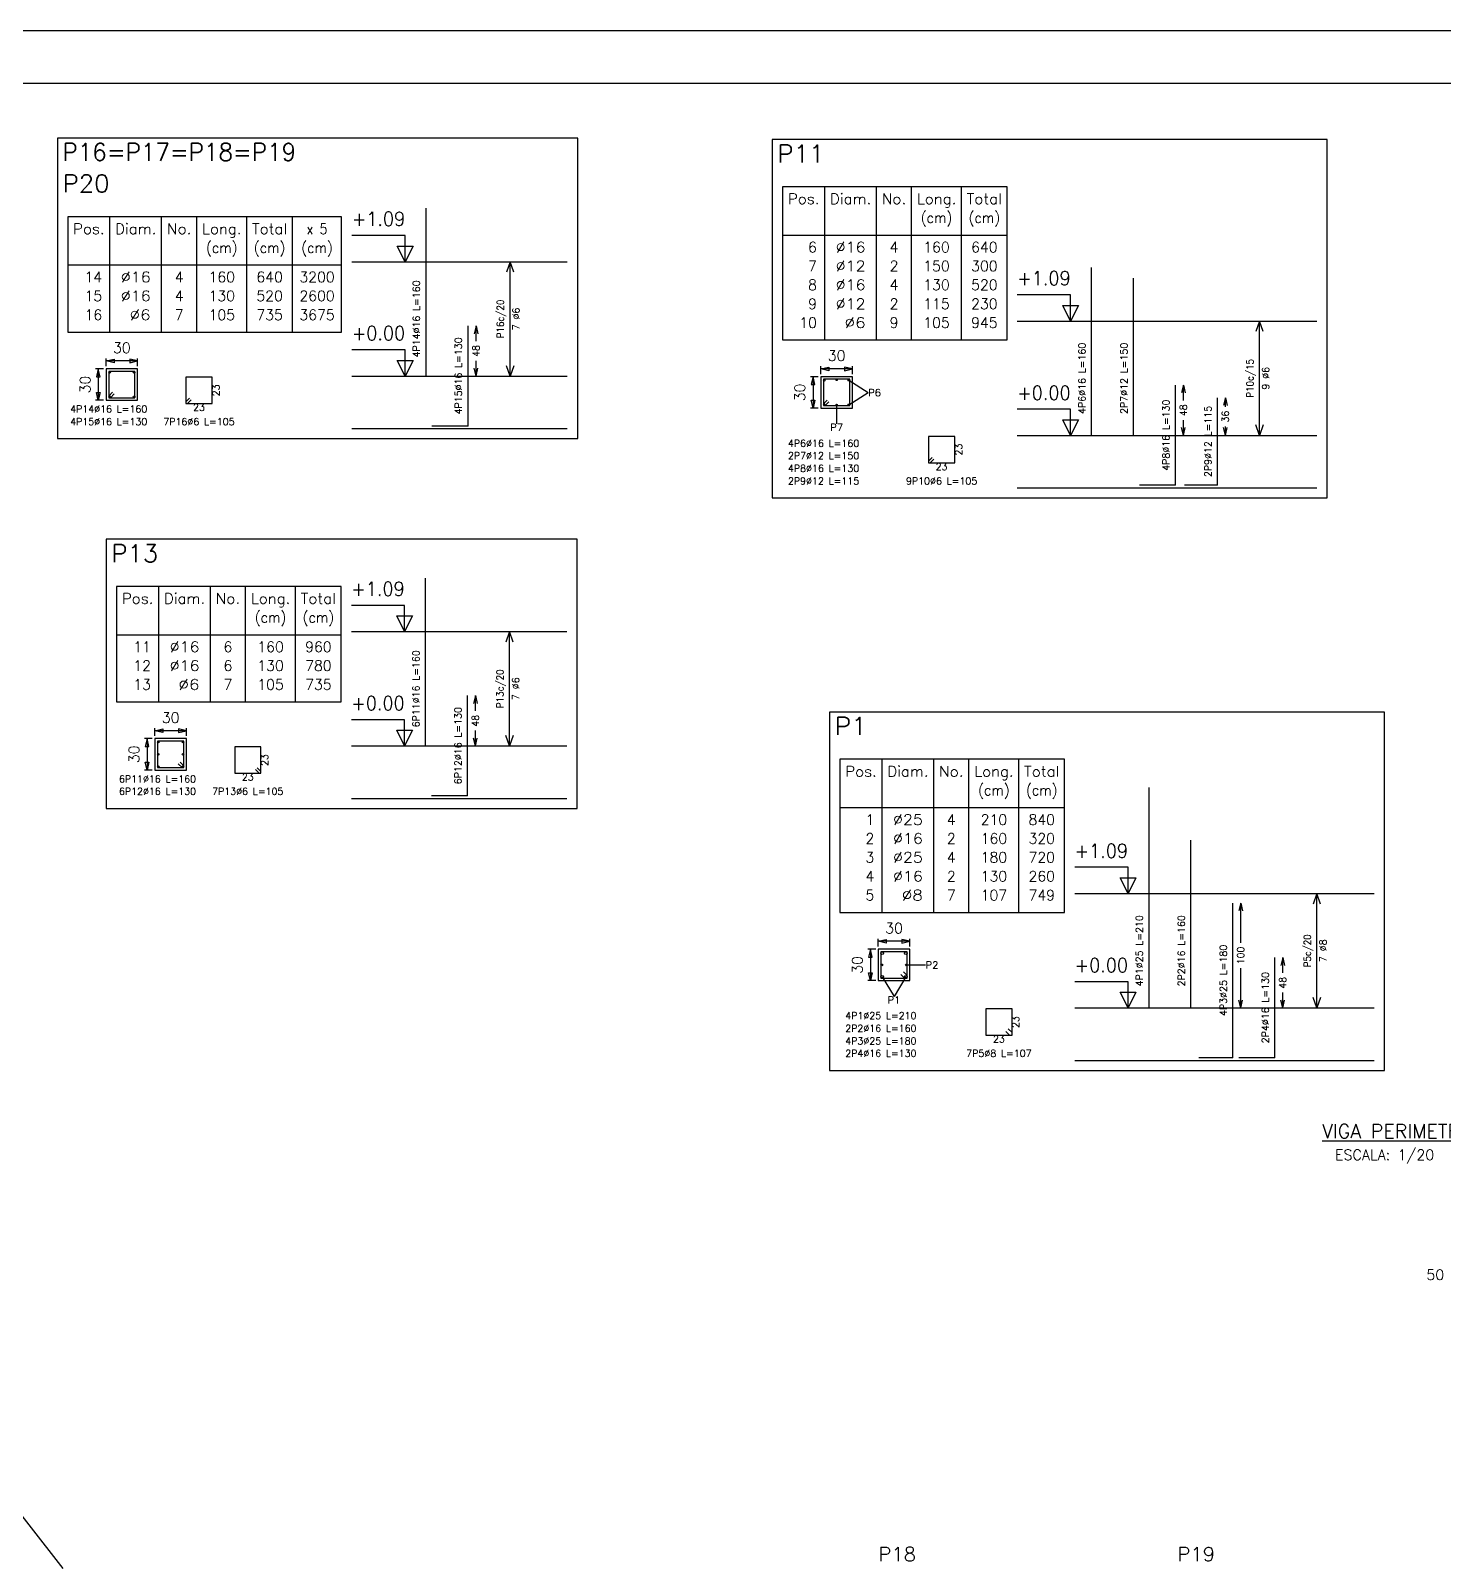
# Model space of a CAD drawing. Header units: millimetres. Extents: x 769 to 811, y 350.8 to 380.5.
# Drawn here: x 787.99 to 801.46, y 365.88 to 380.48 of the extents above; entities that cross this region are included whole.
import ezdxf
from ezdxf.enums import TextEntityAlignment as Align

# ---------------------------------------------------------------- set-up
doc = ezdxf.new("R2010")
doc.units = ezdxf.units.MM
doc.linetypes.add('CYPELINEA', pattern=[0])
for name, color, linetype in [('015', 1, 'Continuous'), ('06', 6, 'Continuous'), ('ARB_LONG_INF', 3, 'CYPELINEA'), ('ARM_LONGITUDINAL', 3, 'CYPELINEA'), ('ARM_TRANSVERSAL', 2, 'CYPELINEA'), ('LONG_BARRAS', 3, 'CYPELINEA'), ('LONG_ESTRIBOS', 2, 'CYPELINEA'), ('LONG_FORJADO', 1, 'CYPELINEA'), ('LONG_INDNIVEL', 4, 'CYPELINEA'), ('LONG_NIVEL', 4, 'CYPELINEA'), ('LONG_TEXTOS', 5, 'CYPELINEA'), ('PILAR_REF', 3, 'CYPELINEA'), ('REF_REFERENCIAS', 7, 'CYPELINEA'), ('SEC_BARRAS', 3, 'CYPELINEA'), ('SEC_COTAS', 4, 'CYPELINEA'), ('SEC_DIM_PILAR', 4, 'CYPELINEA'), ('SEC_DIM_VIGA', 3, 'CYPELINEA'), ('SEC_ESTRIBO', 2, 'CYPELINEA'), ('SEC_SECCION', 1, 'CYPELINEA'), ('TABLAS', 1, 'CYPELINEA'), ('VIGAS', 5, 'CYPELINEA')]:
    doc.layers.add(name, color=color, linetype=linetype)
doc.styles.get("Standard").update_dxf_attribs({"font": 'romans.shx'})

# ---------------------------------------------------------------- blocks, each defined once
blk = doc.blocks.new('A1H')
at = {"layer": '015'}
blk.add_lwpolyline([(-831, -10), (-831, 584), (10, 584), (10, -10)], close=True, dxfattribs=at)
at = {"layer": '06'}
blk.add_lwpolyline([(-806, 0), (-806, 574), (0, 574), (0, 0)], close=True, dxfattribs=at)

msp = doc.modelspace()

# ---------------------------------------------------------------- linework, layer by layer
at = {"layer": 'ARM_LONGITUDINAL'}
for p, q in [((795.791, 377.153), (795.974, 377.036)), ((795.791, 376.919), (795.974, 377.036)), ((795.674, 376.919), (795.674, 376.736)), ((796.333, 371.58), (796.521, 371.58)), ((796.108, 371.467), (796.221, 371.28)), ((796.333, 371.467), (796.221, 371.28))]:
    msp.add_line(p, q, dxfattribs=at)
at = {"layer": 'LONG_BARRAS'}
for p, q in [((791.762, 377.191), (791.762, 378.791)), ((798.104, 376.626), (798.104, 378.226)), ((798.504, 376.626), (798.504, 378.126)), ((792.162, 376.716), (792.162, 377.671)), ((798.904, 376.151), (798.904, 377.106)), ((799.304, 376.151), (799.304, 376.986)), ((792.162, 376.716), (791.817, 376.716)), ((798.904, 376.151), (798.559, 376.151)), ((799.304, 376.151), (798.989, 376.151)), ((791.757, 373.667), (791.757, 375.267)), ((792.157, 373.192), (792.157, 374.147)), ((798.651, 371.17), (798.651, 373.27)), ((792.157, 373.192), (791.812, 373.192)), ((799.051, 371.17), (799.051, 372.77)), ((799.451, 370.695), (799.451, 372.17)), ((799.851, 370.695), (799.851, 371.65)), ((799.451, 370.695), (799.126, 370.695)), ((799.851, 370.695), (799.506, 370.695))]:
    msp.add_line(p, q, dxfattribs=at)
at = {"layer": 'LONG_ESTRIBOS'}
for p, q in [((792.562, 378.281), (792.527, 378.181)), ((792.562, 377.191), (792.562, 378.281)), ((792.597, 378.181), (792.562, 378.281)), ((799.704, 377.716), (799.669, 377.616)), ((799.704, 376.626), (799.704, 377.716)), ((799.739, 377.616), (799.704, 377.716)), ((792.562, 377.191), (792.527, 377.291)), ((792.597, 377.291), (792.562, 377.191)), ((799.704, 376.626), (799.669, 376.726)), ((799.739, 376.726), (799.704, 376.626)), ((792.557, 374.757), (792.522, 374.657)), ((792.557, 373.667), (792.557, 374.757)), ((792.592, 374.657), (792.557, 374.757)), ((792.557, 373.667), (792.522, 373.767)), ((792.592, 373.767), (792.557, 373.667)), ((800.251, 372.26), (800.216, 372.16)), ((800.251, 371.17), (800.251, 372.26)), ((800.286, 372.16), (800.251, 372.26)), ((800.251, 371.17), (800.216, 371.27)), ((800.286, 371.27), (800.251, 371.17))]:
    msp.add_line(p, q, dxfattribs=at)
at = {"layer": 'LONG_FORJADO'}
for p, q in [((791.054, 378.281), (793.107, 378.281)), ((797.396, 377.716), (800.249, 377.716)), ((791.054, 377.191), (793.107, 377.191)), ((791.054, 376.691), (793.107, 376.691)), ((797.396, 376.626), (800.249, 376.626)), ((797.396, 376.126), (800.249, 376.126)), ((791.049, 374.757), (793.102, 374.757)), ((791.049, 373.667), (793.102, 373.667)), ((791.049, 373.167), (793.102, 373.167)), ((797.943, 372.26), (800.796, 372.26)), ((797.943, 371.17), (800.796, 371.17)), ((797.943, 370.67), (800.796, 370.67))]:
    msp.add_line(p, q, dxfattribs=at)
at = {"layer": 'LONG_INDNIVEL'}
for p, q in [((791.562, 378.531), (791.054, 378.531)), ((791.562, 378.281), (791.562, 378.531)), ((791.487, 378.431), (791.637, 378.431)), ((791.562, 378.281), (791.487, 378.431)), ((791.637, 378.431), (791.562, 378.281)), ((797.904, 377.966), (797.396, 377.966)), ((797.904, 377.716), (797.904, 377.966)), ((797.829, 377.866), (797.979, 377.866)), ((797.904, 377.716), (797.829, 377.866)), ((797.979, 377.866), (797.904, 377.716)), ((791.562, 377.441), (791.054, 377.441)), ((791.562, 377.191), (791.487, 377.341)), ((791.487, 377.341), (791.637, 377.341)), ((791.562, 377.191), (791.562, 377.441)), ((791.637, 377.341), (791.562, 377.191)), ((797.904, 376.876), (797.396, 376.876)), ((797.829, 376.776), (797.979, 376.776)), ((797.904, 376.626), (797.829, 376.776)), ((797.904, 376.626), (797.904, 376.876)), ((797.979, 376.776), (797.904, 376.626)), ((791.557, 375.007), (791.049, 375.007)), ((791.557, 374.757), (791.557, 375.007)), ((791.482, 374.907), (791.632, 374.907)), ((791.557, 374.757), (791.482, 374.907)), ((791.632, 374.907), (791.557, 374.757)), ((791.557, 373.917), (791.049, 373.917)), ((791.557, 373.667), (791.482, 373.817)), ((791.482, 373.817), (791.632, 373.817)), ((791.557, 373.667), (791.557, 373.917)), ((791.632, 373.817), (791.557, 373.667)), ((798.451, 372.51), (797.943, 372.51)), ((798.451, 372.26), (798.451, 372.51)), ((798.376, 372.41), (798.526, 372.41)), ((798.451, 372.26), (798.376, 372.41)), ((798.526, 372.41), (798.451, 372.26)), ((798.451, 371.42), (797.943, 371.42)), ((798.451, 371.17), (798.451, 371.42)), ((798.376, 371.32), (798.526, 371.32)), ((798.451, 371.17), (798.376, 371.32)), ((798.526, 371.32), (798.451, 371.17))]:
    msp.add_line(p, q, dxfattribs=at)
at = {"layer": 'LONG_TEXTOS'}
for p, q in [((792.237, 377.671), (792.219, 377.596)), ((792.237, 377.525), (792.237, 377.671)), ((792.237, 377.671), (792.254, 377.596)), ((792.237, 377.191), (792.237, 377.338)), ((792.237, 377.191), (792.219, 377.266)), ((792.237, 377.191), (792.254, 377.266)), ((798.979, 377.106), (798.962, 377.031)), ((798.979, 376.959), (798.979, 377.106)), ((798.979, 377.106), (798.997, 377.031)), ((799.379, 376.986), (799.362, 376.911)), ((799.379, 376.899), (799.379, 376.986)), ((799.379, 376.986), (799.397, 376.911)), ((798.979, 376.626), (798.979, 376.772)), ((798.979, 376.626), (798.962, 376.701)), ((798.979, 376.626), (798.997, 376.701)), ((799.379, 376.626), (799.362, 376.701)), ((799.379, 376.626), (799.379, 376.712)), ((799.379, 376.626), (799.397, 376.701)), ((792.232, 374.147), (792.214, 374.072)), ((792.232, 374), (792.232, 374.147)), ((792.232, 374.147), (792.249, 374.072)), ((792.232, 373.667), (792.232, 373.813)), ((792.232, 373.667), (792.214, 373.742)), ((792.232, 373.667), (792.249, 373.742)), ((799.526, 372.17), (799.508, 372.095)), ((799.526, 371.791), (799.526, 372.17)), ((799.526, 372.17), (799.543, 372.095)), ((799.926, 371.65), (799.908, 371.575)), ((799.926, 371.503), (799.926, 371.65)), ((799.926, 371.65), (799.943, 371.575)), ((799.526, 371.17), (799.526, 371.548)), ((799.526, 371.17), (799.508, 371.245)), ((799.526, 371.17), (799.543, 371.245)), ((799.926, 371.17), (799.908, 371.245)), ((799.926, 371.17), (799.926, 371.316)), ((799.926, 371.17), (799.943, 371.245))]:
    msp.add_line(p, q, dxfattribs=at)
at = {"layer": 'REF_REFERENCIAS'}
for p, q in [((793.207, 379.461), (788.247, 379.461)), ((788.247, 379.461), (788.247, 376.596)), ((793.207, 376.596), (793.207, 379.461)), ((795.059, 379.446), (795.059, 376.031)), ((800.349, 379.446), (795.059, 379.446)), ((800.349, 376.031), (800.349, 379.446)), ((788.247, 376.596), (793.207, 376.596)), ((795.059, 376.031), (800.349, 376.031)), ((793.202, 375.637), (788.712, 375.637)), ((788.712, 375.637), (788.712, 373.072)), ((793.202, 373.072), (793.202, 375.637)), ((800.896, 373.99), (795.606, 373.99)), ((795.606, 373.99), (795.606, 370.575)), ((800.896, 370.575), (800.896, 373.99)), ((788.712, 373.072), (793.202, 373.072)), ((795.606, 370.575), (800.896, 370.575))]:
    msp.add_line(p, q, dxfattribs=at)
at = {"layer": 'SEC_BARRAS'}
for centre, radius in [((788.745, 377.228), 0.008), ((788.979, 377.228), 0.008), ((795.557, 377.153), 0.008), ((795.674, 377.155), 0.006), ((795.791, 377.153), 0.008), ((788.745, 376.994), 0.008), ((788.979, 376.994), 0.008), ((795.557, 376.919), 0.008), ((795.674, 376.917), 0.006), ((795.791, 376.919), 0.008), ((789.21, 373.704), 0.008), ((789.444, 373.704), 0.008), ((789.21, 373.587), 0.008), ((789.444, 373.587), 0.008), ((789.21, 373.47), 0.008), ((789.444, 373.47), 0.008), ((796.108, 371.692), 0.0125), ((796.333, 371.692), 0.0125), ((796.104, 371.58), 0.008), ((796.108, 371.467), 0.0125), ((796.333, 371.467), 0.0125), ((796.338, 371.58), 0.008)]:
    msp.add_circle(centre, radius, dxfattribs=at)
at = {"layer": 'SEC_COTAS'}
for p, q in [((788.712, 377.286), (788.712, 377.361)), ((788.712, 377.336), (788.787, 377.354)), ((788.787, 377.319), (788.712, 377.336)), ((789.012, 377.336), (788.712, 377.336)), ((788.787, 377.354), (788.787, 377.319)), ((788.937, 377.354), (788.937, 377.319)), ((789.012, 377.336), (788.937, 377.354)), ((788.937, 377.319), (789.012, 377.336)), ((789.012, 377.286), (789.012, 377.361)), ((788.687, 377.261), (788.612, 377.261)), ((788.637, 377.261), (788.619, 377.186)), ((788.619, 377.186), (788.654, 377.186)), ((788.654, 377.186), (788.637, 377.261)), ((788.637, 377.261), (788.637, 376.961)), ((795.499, 377.186), (795.424, 377.186)), ((795.449, 377.186), (795.432, 377.111)), ((795.467, 377.111), (795.449, 377.186)), ((795.449, 377.186), (795.449, 376.886)), ((795.524, 377.211), (795.524, 377.286)), ((795.524, 377.261), (795.599, 377.278)), ((795.599, 377.243), (795.524, 377.261)), ((795.824, 377.261), (795.524, 377.261)), ((795.599, 377.278), (795.599, 377.243)), ((795.749, 377.278), (795.749, 377.243)), ((795.824, 377.261), (795.749, 377.278)), ((795.749, 377.243), (795.824, 377.261)), ((795.824, 377.211), (795.824, 377.286)), ((788.619, 377.036), (788.654, 377.036)), ((788.637, 376.961), (788.619, 377.036)), ((788.654, 377.036), (788.637, 376.961)), ((795.432, 377.111), (795.467, 377.111)), ((788.687, 376.961), (788.612, 376.961)), ((795.499, 376.886), (795.424, 376.886)), ((795.432, 376.961), (795.467, 376.961)), ((795.449, 376.886), (795.432, 376.961)), ((795.467, 376.961), (795.449, 376.886)), ((789.177, 373.762), (789.177, 373.837)), ((789.177, 373.812), (789.252, 373.829)), ((789.252, 373.794), (789.177, 373.812)), ((789.477, 373.812), (789.177, 373.812)), ((789.252, 373.829), (789.252, 373.794)), ((789.402, 373.829), (789.402, 373.794)), ((789.477, 373.812), (789.402, 373.829)), ((789.402, 373.794), (789.477, 373.812)), ((789.477, 373.762), (789.477, 373.837)), ((789.152, 373.737), (789.077, 373.737)), ((789.102, 373.737), (789.084, 373.662)), ((789.119, 373.662), (789.102, 373.737)), ((789.102, 373.737), (789.102, 373.437)), ((789.084, 373.662), (789.119, 373.662)), ((789.152, 373.437), (789.077, 373.437)), ((789.084, 373.512), (789.119, 373.512)), ((789.102, 373.437), (789.084, 373.512)), ((789.119, 373.512), (789.102, 373.437)), ((796.071, 371.755), (796.071, 371.83)), ((796.071, 371.805), (796.146, 371.822)), ((796.146, 371.787), (796.071, 371.805)), ((796.371, 371.805), (796.071, 371.805)), ((796.146, 371.822), (796.146, 371.787)), ((796.296, 371.822), (796.296, 371.787)), ((796.371, 371.805), (796.296, 371.822)), ((796.296, 371.787), (796.371, 371.805)), ((796.371, 371.755), (796.371, 371.83)), ((796.046, 371.73), (795.971, 371.73)), ((795.996, 371.73), (795.978, 371.655)), ((795.978, 371.655), (796.013, 371.655)), ((796.013, 371.655), (795.996, 371.73)), ((795.996, 371.73), (795.996, 371.43)), ((795.978, 371.505), (796.013, 371.505)), ((795.996, 371.43), (795.978, 371.505)), ((796.013, 371.505), (795.996, 371.43)), ((796.046, 371.43), (795.971, 371.43))]:
    msp.add_line(p, q, dxfattribs=at)
at = {"layer": 'SEC_ESTRIBO'}
for p, q in [((788.737, 377.236), (788.737, 376.986)), ((788.987, 377.236), (788.737, 377.236)), ((788.987, 376.986), (788.987, 377.236)), ((789.722, 377.181), (789.472, 377.181)), ((789.472, 377.181), (789.472, 376.931)), ((789.722, 376.931), (789.722, 377.181)), ((788.737, 377.002), (788.772, 377.038)), ((795.549, 377.161), (795.549, 376.911)), ((795.799, 377.161), (795.549, 377.161)), ((795.799, 376.911), (795.799, 377.161)), ((788.737, 376.986), (788.987, 376.986)), ((788.753, 376.986), (788.788, 377.022)), ((789.472, 376.947), (789.507, 376.983)), ((789.472, 376.931), (789.722, 376.931)), ((789.488, 376.931), (789.523, 376.967)), ((795.549, 376.927), (795.585, 376.962)), ((795.549, 376.911), (795.799, 376.911)), ((795.565, 376.911), (795.601, 376.946)), ((796.549, 376.616), (796.549, 376.366)), ((796.799, 376.616), (796.549, 376.616)), ((796.799, 376.366), (796.799, 376.616)), ((796.549, 376.382), (796.585, 376.417)), ((796.549, 376.366), (796.799, 376.366)), ((796.565, 376.366), (796.601, 376.401)), ((789.202, 373.712), (789.202, 373.462)), ((789.452, 373.712), (789.202, 373.712)), ((789.452, 373.462), (789.452, 373.712)), ((790.187, 373.657), (789.937, 373.657)), ((789.937, 373.657), (789.937, 373.407)), ((790.187, 373.407), (790.187, 373.657)), ((789.202, 373.462), (789.452, 373.462)), ((789.436, 373.462), (789.4, 373.497)), ((789.452, 373.478), (789.416, 373.513)), ((789.937, 373.407), (790.187, 373.407)), ((790.171, 373.407), (790.135, 373.442)), ((790.187, 373.423), (790.151, 373.458)), ((796.096, 371.705), (796.096, 371.455)), ((796.346, 371.705), (796.096, 371.705)), ((796.346, 371.455), (796.346, 371.705)), ((796.321, 371.455), (796.285, 371.49)), ((796.346, 371.48), (796.31, 371.515)), ((796.096, 371.455), (796.346, 371.455)), ((797.096, 371.16), (797.096, 370.91)), ((797.346, 371.16), (797.096, 371.16)), ((797.346, 370.91), (797.346, 371.16)), ((797.096, 370.91), (797.346, 370.91)), ((797.321, 370.91), (797.285, 370.945)), ((797.346, 370.935), (797.31, 370.97))]:
    msp.add_line(p, q, dxfattribs=at)
at = {"layer": 'SEC_SECCION'}
for p, q in [((788.712, 377.261), (788.712, 376.961)), ((789.012, 377.261), (788.712, 377.261)), ((789.012, 376.961), (789.012, 377.261)), ((795.524, 377.186), (795.524, 376.886)), ((795.824, 377.186), (795.524, 377.186)), ((795.824, 376.886), (795.824, 377.186)), ((788.712, 376.961), (789.012, 376.961)), ((795.524, 376.886), (795.824, 376.886)), ((789.177, 373.737), (789.177, 373.437)), ((789.477, 373.737), (789.177, 373.737)), ((789.477, 373.437), (789.477, 373.737)), ((789.177, 373.437), (789.477, 373.437)), ((796.071, 371.73), (796.071, 371.43)), ((796.371, 371.73), (796.071, 371.73)), ((796.371, 371.43), (796.371, 371.73)), ((796.071, 371.43), (796.371, 371.43))]:
    msp.add_line(p, q, dxfattribs=at)
at = {"layer": 'TABLAS'}
for p, q in [((797.3, 378.996), (795.159, 378.996)), ((795.159, 378.996), (795.159, 377.536)), ((795.561, 377.536), (795.561, 378.996)), ((796.054, 377.536), (796.054, 378.996)), ((796.388, 377.536), (796.388, 378.996)), ((796.864, 377.536), (796.864, 378.996)), ((797.3, 377.536), (797.3, 378.996)), ((790.955, 378.711), (788.347, 378.711)), ((788.347, 378.711), (788.347, 377.611)), ((788.748, 377.611), (788.748, 378.711)), ((789.241, 377.611), (789.241, 378.711)), ((789.575, 377.611), (789.575, 378.711)), ((790.052, 377.611), (790.052, 378.711)), ((790.488, 377.611), (790.488, 378.711)), ((790.955, 377.611), (790.955, 378.711)), ((795.159, 378.536), (797.3, 378.536)), ((788.347, 378.251), (790.955, 378.251)), ((788.347, 377.611), (790.955, 377.611)), ((795.159, 377.536), (797.3, 377.536)), ((790.953, 375.187), (788.812, 375.187)), ((788.812, 375.187), (788.812, 374.087)), ((789.213, 374.087), (789.213, 375.187)), ((789.706, 374.087), (789.706, 375.187)), ((790.04, 374.087), (790.04, 375.187)), ((790.517, 374.087), (790.517, 375.187)), ((790.953, 374.087), (790.953, 375.187)), ((788.812, 374.727), (790.953, 374.727)), ((788.812, 374.087), (790.953, 374.087)), ((797.847, 373.54), (795.706, 373.54)), ((795.706, 373.54), (795.706, 372.08)), ((796.107, 372.08), (796.107, 373.54)), ((796.6, 372.08), (796.6, 373.54)), ((796.934, 372.08), (796.934, 373.54)), ((797.411, 372.08), (797.411, 373.54)), ((797.847, 372.08), (797.847, 373.54)), ((795.706, 373.08), (797.847, 373.08)), ((795.706, 372.08), (797.847, 372.08))]:
    msp.add_line(p, q, dxfattribs=at)
at = {"layer": 'VIGAS'}
msp.add_line((788.301, 365.828), (787.222, 367.214), dxfattribs=at)

# ---------------------------------------------------------------- block references
at = {"linetype": 'Continuous', "xscale": 0.05000000000001137, "yscale": 0.05000000000001137, "zscale": 0.05}
msp.add_blockref('A1H', (810.512, 351.284), dxfattribs=at)

# ---------------------------------------------------------------- texts
at = {"layer": 'ARB_LONG_INF', "color": 3}
msp.add_text('%%UVIGA PERIMETRAL EN TODA LA LOSA', height=0.13335, dxfattribs=at).set_placement((800.301, 369.929))
at = {"layer": 'ARM_LONGITUDINAL'}
for s, height, width, p, p2 in [('P6', 0.0667, 1.01986, (795.974, 377.002), (796.097, 377.002)), ('4P14%%c16 L=160', 0.06665, 0.887291, (788.369, 376.844), (789.104, 376.844)), ('4P15%%c16 L=130', 0.06665, 0.887291, (788.369, 376.724), (789.104, 376.724)), ('P7', 0.0667, 1.01986, (795.613, 376.669), (795.736, 376.669)), ('4P6%%c16 L=160', 0.06665, 0.887712, (795.21, 376.519), (795.889, 376.519)), ('2P7%%c12 L=150', 0.06665, 0.887712, (795.21, 376.399), (795.889, 376.399)), ('4P8%%c16 L=130', 0.06665, 0.887712, (795.21, 376.279), (795.889, 376.279)), ('2P9%%c12 L=115', 0.06665, 0.887712, (795.21, 376.159), (795.889, 376.159)), ('6P11%%c16 L=160', 0.06665, 0.887291, (788.834, 373.32), (789.569, 373.32)), ('6P12%%c16 L=130', 0.06665, 0.887291, (788.834, 373.2), (789.569, 373.2)), ('P2', 0.0667, 1.01986, (796.521, 371.546), (796.644, 371.546)), ('P1', 0.0667, 1.211084, (796.159, 371.213), (796.282, 371.213)), ('4P1%%c25 L=210', 0.06665, 0.887712, (795.756, 371.063), (796.435, 371.063)), ('2P2%%c16 L=160', 0.06665, 0.887712, (795.756, 370.943), (796.435, 370.943)), ('4P3%%c25 L=180', 0.06665, 0.887712, (795.756, 370.823), (796.435, 370.823)), ('2P4%%c16 L=130', 0.06665, 0.887712, (795.756, 370.703), (796.435, 370.703))]:
    msp.add_text(s, height=height, dxfattribs=dict(at, width=width)).set_placement(p, p2, align=Align.FIT)
at = {"layer": 'ARM_TRANSVERSAL', "width": 0.953752}
for p, p2 in [((789.792, 377), (789.792, 377.112)), ((796.87, 376.435), (796.87, 376.547)), ((790.257, 373.476), (790.257, 373.588)), ((797.415, 370.979), (797.415, 371.091))]:
    msp.add_text('23', height=0.0667, rotation=90, dxfattribs=at).set_placement(p, p2, align=Align.FIT)
at = {"layer": 'ARM_TRANSVERSAL'}
for s, height, width, p, p2 in [('23', 0.0667, 0.953752, (789.541, 376.86), (789.653, 376.86)), ('7P16%%c6 L=105', 0.06665, 0.887712, (789.257, 376.724), (789.936, 376.724)), ('23', 0.0667, 0.953752, (796.618, 376.295), (796.73, 376.295)), ('9P10%%c6 L=105', 0.06665, 0.887712, (796.335, 376.159), (797.014, 376.159)), ('23', 0.0667, 0.953752, (790.006, 373.336), (790.118, 373.336)), ('7P13%%c6 L=105', 0.06665, 0.887712, (789.722, 373.2), (790.401, 373.2)), ('23', 0.0667, 0.953752, (797.165, 370.841), (797.277, 370.841)), ('7P5%%c8 L=107', 0.06665, 0.888208, (796.909, 370.703), (797.532, 370.703))]:
    msp.add_text(s, height=height, dxfattribs=dict(at, width=width)).set_placement(p, p2, align=Align.FIT)
at = {"layer": 'LONG_NIVEL'}
for s, width, p, p2 in [('+1.09', 0.869565, (791.054, 378.623), (791.562, 378.623)), ('+1.09', 0.869565, (797.396, 378.057), (797.904, 378.057)), ('+0.00', 0.860215, (791.054, 377.533), (791.562, 377.533)), ('+0.00', 0.860215, (797.396, 376.967), (797.904, 376.967)), ('+1.09', 0.869565, (791.049, 375.099), (791.557, 375.099)), ('+0.00', 0.860215, (791.049, 374.009), (791.557, 374.009)), ('+1.09', 0.869565, (797.943, 372.601), (798.451, 372.601)), ('+0.00', 0.860215, (797.943, 371.511), (798.451, 371.511))]:
    msp.add_text(s, height=0.1333, dxfattribs=dict(at, width=width)).set_placement(p, p2, align=Align.FIT)
at = {"layer": 'LONG_TEXTOS'}
for s, height, width, p, p2 in [('4P14%%c16 L=160', 0.06665, 0.887291, (791.703, 377.369), (791.703, 378.104)), ('P16c/20', 0.0667, 0.842493, (792.503, 377.552), (792.503, 377.921)), ('7 %%c6', 0.0667, 0.892041, (792.653, 377.627), (792.653, 377.845)), ('4P15%%c16 L=130', 0.06665, 0.887291, (792.103, 376.826), (792.103, 377.561)), ('48', 0.0667, 0.953752, (792.27, 377.375), (792.27, 377.487)), ('4P6%%c16 L=160', 0.06665, 0.887712, (798.046, 376.831), (798.046, 377.51)), ('2P7%%c12 L=150', 0.06665, 0.887712, (798.446, 376.831), (798.446, 377.51)), ('P10c/15', 0.0667, 0.842493, (799.646, 376.986), (799.646, 377.355)), ('9 %%c6', 0.0667, 0.892041, (799.796, 377.062), (799.796, 377.28)), ('4P8%%c16 L=130', 0.06665, 0.887712, (798.846, 376.289), (798.846, 376.968)), ('48', 0.0667, 0.953752, (799.013, 376.81), (799.013, 376.922)), ('2P9%%c12 L=115', 0.06665, 0.887712, (799.246, 376.229), (799.246, 376.908)), ('36', 0.0667, 0.953752, (799.413, 376.75), (799.413, 376.862)), ('6P11%%c16 L=160', 0.06665, 0.887291, (791.698, 373.844), (791.698, 374.579)), ('P13c/20', 0.0667, 0.842493, (792.498, 374.027), (792.498, 374.396)), ('7 %%c6', 0.0667, 0.892041, (792.648, 374.103), (792.648, 374.321)), ('6P12%%c16 L=130', 0.06665, 0.887291, (792.098, 373.302), (792.098, 374.037)), ('48', 0.0667, 0.953752, (792.265, 373.851), (792.265, 373.963)), ('4P1%%c25 L=210', 0.06665, 0.887712, (798.593, 371.375), (798.593, 372.054)), ('2P2%%c16 L=160', 0.06665, 0.887712, (798.993, 371.375), (798.993, 372.054)), ('P5c/20', 0.0667, 0.83576, (800.193, 371.558), (800.193, 371.871)), ('7 %%c8', 0.0667, 0.892041, (800.343, 371.606), (800.343, 371.824)), ('4P3%%c25 L=180', 0.06665, 0.887712, (799.393, 371.093), (799.393, 371.772)), ('100', 0.0667, 0.928653, (799.559, 371.586), (799.559, 371.754)), ('2P4%%c16 L=130', 0.06665, 0.887712, (799.793, 370.833), (799.793, 371.512)), ('48', 0.0667, 0.953752, (799.959, 371.354), (799.959, 371.466))]:
    msp.add_text(s, height=height, rotation=90, dxfattribs=dict(at, width=width)).set_placement(p, p2, align=Align.FIT)
at = {"layer": 'PILAR_REF', "color": 3}
for s, width, p, p2 in [('P18', 0.972034, (796.072, 365.898), (796.43, 365.898)), ('P19', 0.989087, (798.922, 365.898), (799.28, 365.898))]:
    msp.add_text(s, height=0.1333, dxfattribs=dict(at, width=width)).set_placement(p, p2, align=Align.FIT)
at = {"layer": 'REF_REFERENCIAS'}
for s, height, width, p, p2 in [('P16=P17=P18=P19', 0.16665, 0.881692, (788.297, 379.244), (790.522, 379.244)), ('P11', 0.1666, 1.084435, (795.109, 379.229), (795.557, 379.229)), ('P20', 0.1666, 0.972252, (788.297, 378.944), (788.744, 378.944)), ('P13', 0.1666, 0.972252, (788.762, 375.42), (789.209, 375.42)), ('P1', 0.1666, 1.210902, (795.656, 373.773), (795.963, 373.773))]:
    msp.add_text(s, height=height, dxfattribs=dict(at, width=width)).set_placement(p, p2, align=Align.FIT)
at = {"layer": 'SEC_DIM_PILAR', "width": 0.953514}
for p, p2 in [((788.778, 377.411), (788.946, 377.411)), ((795.59, 377.336), (795.758, 377.336)), ((789.243, 373.887), (789.411, 373.887)), ((796.137, 371.88), (796.305, 371.88))]:
    msp.add_text('30', height=0.1, dxfattribs=at).set_placement(p, p2, align=Align.FIT)
for p, p2 in [((788.562, 377.027), (788.562, 377.195)), ((795.374, 376.952), (795.374, 377.12)), ((789.027, 373.503), (789.027, 373.671)), ((795.921, 371.496), (795.921, 371.664))]:
    msp.add_text('30', height=0.1, rotation=90, dxfattribs=at).set_placement(p, p2, align=Align.FIT)
at = {"layer": 'SEC_DIM_VIGA'}
for s, p in [('ESCALA: 1/20', (800.423, 369.72)), ('50', (801.294, 368.577))]:
    msp.add_text(s, height=0.1, dxfattribs=at).set_placement(p)
at = {"layer": 'TABLAS'}
for s, width, p, p2 in [('Pos.', 1.005, (795.209, 378.831), (795.511, 378.831)), ('Diam.', 0.9825, (795.611, 378.831), (796.004, 378.831)), ('No.', 1.045532, (796.104, 378.831), (796.338, 378.831)), ('Long.', 0.988312, (796.438, 378.831), (796.815, 378.831)), ('Total', 1.008, (796.914, 378.831), (797.25, 378.831)), ('Pos.', 1.005, (788.396, 378.546), (788.698, 378.546)), ('Diam.', 0.9825, (788.798, 378.546), (789.191, 378.546)), ('No.', 1.045532, (789.291, 378.546), (789.525, 378.546)), ('Long.', 0.988313, (789.625, 378.546), (790.002, 378.546)), ('Total', 1.008, (790.102, 378.546), (790.438, 378.546)), ('x 5', 0.761727, (790.622, 378.546), (790.821, 378.546)), ('(cm)', 0.875, (796.476, 378.651), (796.776, 378.651)), ('(cm)', 0.875, (796.932, 378.651), (797.232, 378.651)), ('(cm)', 0.875, (789.664, 378.366), (789.964, 378.366)), ('(cm)', 0.875, (790.12, 378.366), (790.42, 378.366)), ('(cm)', 0.875, (790.572, 378.366), (790.872, 378.366)), ('6', 1.037647, (795.402, 378.371), (795.486, 378.371)), ('%%c16', 1.06875, (795.665, 378.371), (795.95, 378.371)), ('4', 0.98, (796.179, 378.371), (796.263, 378.371)), ('160', 0.928421, (796.5, 378.371), (796.752, 378.371)), ('640', 0.928421, (796.956, 378.371), (797.208, 378.371)), ('7', 1.037647, (795.402, 378.191), (795.486, 378.191)), ('%%c12', 1.06875, (795.665, 378.191), (795.95, 378.191)), ('2', 1.037647, (796.179, 378.191), (796.263, 378.191)), ('150', 0.928421, (796.5, 378.191), (796.752, 378.191)), ('300', 0.928421, (796.956, 378.191), (797.208, 378.191)), ('14', 0.928421, (788.506, 378.086), (788.674, 378.086)), ('%%c16', 1.06875, (788.852, 378.086), (789.137, 378.086)), ('4', 0.98, (789.366, 378.086), (789.45, 378.086)), ('160', 0.928421, (789.688, 378.086), (789.94, 378.086)), ('640', 0.928421, (790.144, 378.086), (790.396, 378.086)), ('3200', 0.916364, (790.554, 378.086), (790.89, 378.086)), ('8', 1.037647, (795.402, 378.011), (795.486, 378.011)), ('%%c16', 1.06875, (795.665, 378.011), (795.95, 378.011)), ('4', 0.98, (796.179, 378.011), (796.263, 378.011)), ('130', 0.928421, (796.5, 378.011), (796.752, 378.011)), ('520', 0.928421, (796.956, 378.011), (797.208, 378.011)), ('15', 0.953514, (788.506, 377.906), (788.674, 377.906)), ('%%c16', 1.06875, (788.852, 377.906), (789.137, 377.906)), ('4', 0.98, (789.366, 377.906), (789.45, 377.906)), ('130', 0.928421, (789.688, 377.906), (789.94, 377.906)), ('520', 0.928421, (790.144, 377.906), (790.396, 377.906)), ('2600', 0.916364, (790.554, 377.906), (790.89, 377.906)), ('9', 1.1025, (795.402, 377.831), (795.486, 377.831)), ('%%c12', 1.06875, (795.665, 377.831), (795.95, 377.831)), ('2', 1.037647, (796.179, 377.831), (796.263, 377.831)), ('115', 0.928421, (796.5, 377.831), (796.752, 377.831)), ('230', 0.928421, (796.956, 377.831), (797.208, 377.831)), ('16', 0.953514, (788.506, 377.726), (788.674, 377.726)), ('%%c6', 1.1725, (788.936, 377.726), (789.137, 377.726)), ('7', 1.037647, (789.366, 377.726), (789.45, 377.726)), ('105', 0.928421, (789.688, 377.726), (789.94, 377.726)), ('735', 0.928421, (790.144, 377.726), (790.396, 377.726)), ('3675', 0.916364, (790.554, 377.726), (790.89, 377.726)), ('10', 0.953514, (795.318, 377.651), (795.486, 377.651)), ('%%c6', 1.1725, (795.749, 377.651), (795.95, 377.651)), ('9', 1.1025, (796.179, 377.651), (796.263, 377.651)), ('105', 0.928421, (796.5, 377.651), (796.752, 377.651)), ('945', 0.928421, (796.956, 377.651), (797.208, 377.651)), ('Diam.', 0.9825, (789.263, 375.022), (789.656, 375.022)), ('Pos.', 1.005, (788.862, 375.022), (789.163, 375.022)), ('No.', 1.045532, (789.756, 375.022), (789.99, 375.022)), ('Long.', 0.988312, (790.091, 375.022), (790.467, 375.022)), ('Total', 1.008, (790.567, 375.022), (790.903, 375.022)), ('(cm)', 0.875, (790.129, 374.842), (790.429, 374.842)), ('(cm)', 0.875, (790.585, 374.842), (790.885, 374.842)), ('11', 1.138065, (788.971, 374.562), (789.139, 374.562)), ('%%c16', 1.06875, (789.317, 374.562), (789.602, 374.562)), ('6', 1.037647, (789.831, 374.562), (789.915, 374.562)), ('160', 0.928421, (790.153, 374.562), (790.405, 374.562)), ('960', 0.928421, (790.609, 374.562), (790.861, 374.562)), ('12', 0.953514, (788.971, 374.382), (789.139, 374.382)), ('%%c16', 1.06875, (789.317, 374.382), (789.602, 374.382)), ('6', 1.037647, (789.831, 374.382), (789.915, 374.382)), ('130', 0.928421, (790.153, 374.382), (790.405, 374.382)), ('780', 0.928421, (790.609, 374.382), (790.861, 374.382)), ('13', 0.953514, (788.971, 374.202), (789.139, 374.202)), ('%%c6', 1.1725, (789.401, 374.202), (789.602, 374.202)), ('7', 1.037647, (789.831, 374.202), (789.915, 374.202)), ('105', 0.928421, (790.153, 374.202), (790.405, 374.202)), ('735', 0.928421, (790.609, 374.202), (790.861, 374.202)), ('Pos.', 1.005, (795.756, 373.375), (796.057, 373.375)), ('Diam.', 0.9825, (796.157, 373.375), (796.55, 373.375)), ('No.', 1.045532, (796.65, 373.375), (796.884, 373.375)), ('Long.', 0.988312, (796.985, 373.375), (797.361, 373.375)), ('Total', 1.008, (797.461, 373.375), (797.797, 373.375)), ('(cm)', 0.875, (797.023, 373.195), (797.323, 373.195)), ('(cm)', 0.875, (797.479, 373.195), (797.779, 373.195)), ('1', 1.603636, (795.949, 372.915), (796.033, 372.915)), ('%%c25', 1.06875, (796.211, 372.915), (796.496, 372.915)), ('4', 0.98, (796.725, 372.915), (796.809, 372.915)), ('210', 0.928421, (797.047, 372.915), (797.299, 372.915)), ('840', 0.928421, (797.503, 372.915), (797.755, 372.915)), ('2', 1.037647, (795.949, 372.735), (796.033, 372.735)), ('%%c16', 1.06875, (796.211, 372.735), (796.496, 372.735)), ('2', 1.037647, (796.725, 372.735), (796.809, 372.735)), ('160', 0.928421, (797.047, 372.735), (797.299, 372.735)), ('320', 0.928421, (797.503, 372.735), (797.755, 372.735)), ('3', 1.037647, (795.949, 372.555), (796.033, 372.555)), ('%%c25', 1.06875, (796.211, 372.555), (796.496, 372.555)), ('4', 0.98, (796.725, 372.555), (796.809, 372.555)), ('180', 0.928421, (797.047, 372.555), (797.299, 372.555)), ('720', 0.928421, (797.503, 372.555), (797.755, 372.555)), ('4', 0.98, (795.949, 372.375), (796.033, 372.375)), ('%%c16', 1.06875, (796.211, 372.375), (796.496, 372.375)), ('2', 1.037647, (796.725, 372.375), (796.809, 372.375)), ('130', 0.928421, (797.047, 372.375), (797.299, 372.375)), ('260', 0.928421, (797.503, 372.375), (797.755, 372.375)), ('5', 1.037647, (795.949, 372.195), (796.033, 372.195)), ('%%c8', 1.1725, (796.295, 372.195), (796.496, 372.195)), ('7', 1.037647, (796.725, 372.195), (796.809, 372.195)), ('107', 0.928421, (797.047, 372.195), (797.299, 372.195)), ('749', 0.945, (797.503, 372.195), (797.755, 372.195))]:
    msp.add_text(s, height=0.1, dxfattribs=dict(at, width=width)).set_placement(p, p2, align=Align.FIT)

doc.saveas('drawing.dxf')
